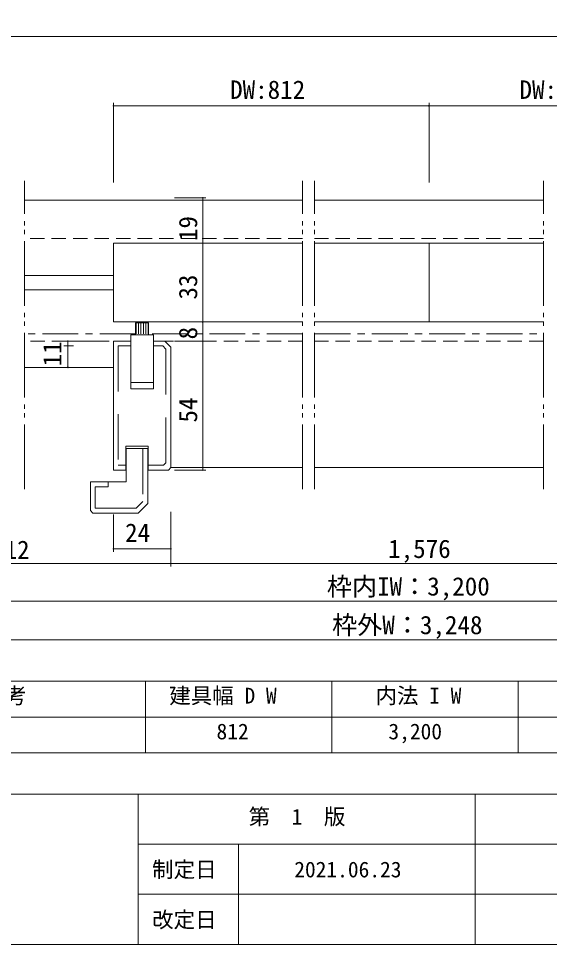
# Model space of a CAD drawing. Units: millimetres on the paper, enlarged 10 times, with parts at other scales. Extents: x -2000 to 2000, y -1385 to 1385.
# Drawn here: x -1357 to -616, y -1385 to -92 of the extents above; entities that cross this region are included whole.
import ezdxf
from ezdxf.enums import TextEntityAlignment as Align

# ---------------------------------------------------------------- set-up
doc = ezdxf.new("R2010")
doc.units = ezdxf.units.MM
doc.header["$LTSCALE"] = 10
for name, pattern in [('CHAIN1', [8, 5, -1, 1, -1]), ('DOUBLE_CHAIN2', [12.8, 9, -1, 0.6, -0.6, 0.6, -1]), ('USER2', [9.525, 6.35, -3.175]), ('USER9', [3, 2, -1])]:
    doc.linetypes.add(name, pattern=pattern)
doc.layers.add('1-1_0', color=7, linetype='Continuous', lineweight=20)
doc.layers.add('2-0_18', color=7, linetype='Continuous', lineweight=18)
doc.styles.add('ＭＳ ゴシック', font='')
doc.styles.get('ＭＳ ゴシック').set_extended_font_data('MS Gothic')

msp = doc.modelspace()

# ---------------------------------------------------------------- linework, layer by layer
at = {"layer": '1-1_0'}
for p, q in [((380, -117.5), (-1950, -117.5)), ((380, -117.5), (-1950, -117.5)), ((380, -1017.5), (-1950, -1017.5)), ((380, -1017.5), (-1950, -1017.5)), ((-1180, -1017.5), (-1180, -1117.5)), ((-920, -1017.5), (-920, -1117.5)), ((-660, -1017.5), (-660, -1117.5)), ((380, -1067.5), (-1950, -1067.5)), ((380, -1117.5), (-1950, -1117.5)), ((2000, -1175), (-2000, -1175)), ((-1190, -1175), (-1190, -1385)), ((-720, -1175), (-720, -1385)), ((2000, -1245), (-1190, -1245)), ((-1050, -1245), (-1050, -1385)), ((60, -1315), (-1190, -1315))]:
    msp.add_line(p, q, dxfattribs=at)
msp.add_lwpolyline([(-2000, -1385), (2000, -1385), (2000, 1385), (-2000, 1385)], close=True, dxfattribs=at)
at = {"layer": '2-0_18', "color": 4, "lineweight": 9}
for p, q in [((-1224.62, -321.57), (-1224.62, -210.23)), ((-784.44, -214.39), (-1224.62, -214.39)), ((-784.44, -321.57), (-784.44, -210.23)), ((-784.44, -214.39), (-344.26, -214.39)), ((-1139.62, -342.76), (-1095.88, -342.76)), ((-1139.62, -342.76), (-1095.88, -342.76)), ((-1137.54, -346.09), (-1095.88, -346.09)), ((-1100.05, -406.09), (-1100.05, -342.76)), ((-1139.62, -406.09), (-1095.88, -406.09)), ((-1137.54, -406.09), (-1095.88, -406.09)), ((-1100.05, -516.09), (-1100.05, -406.09)), ((-1139.62, -516.09), (-1095.88, -516.09)), ((-1139.62, -516.09), (-1095.88, -516.09)), ((-1100.05, -542.76), (-1100.05, -516.09)), ((-1288.23, -542.76), (-1288.23, -579.42)), ((-1139.62, -542.76), (-1095.88, -542.76)), ((-1139.62, -542.76), (-1095.88, -542.76)), ((-1100.05, -722.76), (-1100.05, -542.76)), ((-1139.62, -722.76), (-1095.88, -722.76)), ((-1224.62, -784.64), (-1224.63, -836.95)), ((-1224.62, -784.64), (-1224.63, -836.95)), ((-1144.62, -781.3), (-1144.62, -857.39)), ((-1144.62, -781.3), (-1144.62, -857.39)), ((-1144.63, -832.79), (-1224.63, -832.79)), ((-1224.11, -832.79), (-1145.15, -832.79)), ((-1224.62, -853.23), (-1489.76, -853.23)), ((-1224.62, -853.23), (-1144.62, -853.23)), ((-79.13, -905.67), (-1489.76, -905.67)), ((-721.11, -959.56), (-1569.76, -959.56)), ((-847.78, -959.56), (0.87, -959.56))]:
    msp.add_line(p, q, dxfattribs=at)
at = {"layer": '2-0_18', "lineweight": 20}
for p, q in [((-784.44, -321.57), (-784.44, -210.23)), ((-960.78, -346.09), (-1348.6, -346.09)), ((-624.78, -346.09), (-944.11, -346.09)), ((-960.78, -406.09), (-1224.62, -406.09)), ((-1224.62, -516.09), (-1224.62, -406.09)), ((-960.78, -406.09), (-1100.57, -406.09)), ((-763.19, -406.09), (-944.11, -406.09)), ((-784.44, -406.09), (-784.44, -499.42)), ((-767.78, -406.09), (-624.78, -406.09)), ((-784.44, -422.76), (-784.44, -516.09)), ((-1224.62, -451.09), (-1348.6, -451.09)), ((-1224.62, -471.09), (-1348.6, -471.09)), ((-960.78, -516.09), (-1224.62, -516.09)), ((-784.15, -516.09), (-944.11, -516.09)), ((-784.15, -516.09), (-624.78, -516.09)), ((-1192.8, -532.77), (-1192.8, -517.19)), ((-1189.46, -532.77), (-1189.46, -517.19)), ((-1186.13, -532.77), (-1186.13, -517.19)), ((-1182.8, -532.77), (-1182.8, -517.19)), ((-1179.46, -532.77), (-1179.46, -517.19)), ((-1176.13, -532.77), (-1176.13, -517.19)), ((-1232.03, -542.76), (-1295.64, -542.76)), ((-1224.62, -722.76), (-1224.62, -542.76)), ((-1224.62, -542.76), (-1200.45, -542.76)), ((-1200.45, -600.66), (-1200.45, -533.99)), ((-1168.79, -533.99), (-1200.45, -533.99)), ((-1200.45, -609.42), (-1200.45, -542.76)), ((-1168.79, -533.99), (-1168.79, -600.66)), ((-1168.79, -542.76), (-1168.79, -609.42)), ((-1152.95, -542.76), (-1144.62, -551.09)), ((-1144.62, -719.42), (-1144.62, -551.09)), ((-1224.62, -579.42), (-1348.6, -579.42)), ((-1200.45, -600.66), (-1168.79, -600.66)), ((-1200.45, -609.42), (-1168.79, -609.42)), ((-1206.79, -692.76), (-1176.79, -692.76)), ((-1206.79, -739.42), (-1206.79, -692.76)), ((-1176.79, -769.42), (-1176.79, -692.76)), ((-1176.29, -722.76), (-1176.29, -689.42)), ((-1224.62, -722.76), (-1207.29, -722.76)), ((-1147.95, -722.76), (-1176.29, -722.76)), ((-1147.95, -722.76), (-1144.62, -719.42)), ((-960.78, -719.42), (-1144.62, -719.42)), ((-624.78, -719.42), (-944.11, -719.42)), ((-1190.12, -782.76), (-1176.79, -769.42)), ((-1253.45, -782.76), (-1256.79, -779.42)), ((-1190.12, -782.76), (-1253.45, -782.76))]:
    msp.add_line(p, q, dxfattribs=at)
at = {"layer": '2-0_18', "linetype": 'DOUBLE_CHAIN2', "lineweight": 20}
for p, q in [((-1348.6, -749.33), (-1348.6, -319.23)), ((-960.78, -749.33), (-960.78, -319.23)), ((-944.11, -749.33), (-944.11, -319.23)), ((-624.78, -749.33), (-624.78, -319.23))]:
    msp.add_line(p, q, dxfattribs=at)
at = {"layer": '2-0_18', "linetype": 'USER9'}
for p, q in [((-960.78, -399.42), (-1348.6, -399.42)), ((-624.78, -399.42), (-944.11, -399.42)), ((-1200.45, -542.76), (-1348.6, -542.76)), ((-960.78, -542.76), (-1168.79, -542.76)), ((-624.78, -542.76), (-944.11, -542.76))]:
    msp.add_line(p, q, dxfattribs=at)
at = {"layer": '2-0_18', "linetype": 'CHAIN1', "lineweight": 20}
for p, q in [((-1193.68, -532.77), (-1348.6, -532.77)), ((-960.78, -532.77), (-1176.13, -532.77)), ((-944.11, -532.77), (-624.78, -532.77))]:
    msp.add_line(p, q, dxfattribs=at)
at = {"layer": '2-0_18', "linetype": 'USER2', "lineweight": 20}
for p, q in [((-1293.53, -549.42), (-1280.45, -549.42)), ((-1217.95, -549.42), (-1217.95, -716.09)), ((-1217.95, -549.42), (-1200.45, -549.42)), ((-1155.72, -549.42), (-1168.79, -549.42)), ((-1155.72, -549.42), (-1151.29, -553.85)), ((-1151.29, -712.76), (-1151.29, -553.85)), ((-1206.79, -716.09), (-1217.95, -716.09)), ((-1154.62, -716.09), (-1176.79, -716.09)), ((-1154.62, -716.09), (-1151.29, -712.76))]:
    msp.add_line(p, q, dxfattribs=at)
at = {"layer": '2-0_18', "lineweight": 20}
for points in [[(-1175.57, -533.99), (-1175.57, -517.19), (-1193.68, -517.19), (-1193.68, -533.99)], [(-1152.95, -542.76), (-1168.79, -542.76), (-1152.95, -542.76)], [(-1176.79, -692.76), (-1176.79, -769.42), (-1190.12, -782.76), (-1253.45, -782.76), (-1256.79, -779.42), (-1256.79, -739.42)], [(-1176.29, -689.42), (-1207.29, -689.42), (-1207.29, -722.76)], [(-1256.79, -779.42), (-1256.79, -739.42), (-1206.79, -739.42)]]:
    msp.add_lwpolyline(points, dxfattribs=at)
at = {"layer": '2-0_18', "linetype": 'USER2', "lineweight": 20}
msp.add_lwpolyline([(-1183.45, -692.76), (-1183.45, -766.66), (-1192.88, -776.09), (-1250.12, -776.09), (-1250.12, -746.09), (-1231.79, -746.09), (-1231.79, -739.42)], dxfattribs=at)
at = {"layer": '2-0_18', "color": 4, "lineweight": 9}
msp.add_lwpolyline([(-1144.62, -853.23), (-424.26, -853.23), (-344.26, -853.23)], dxfattribs=at)
for centre, start, end in [((-1224.62, -214.39), 0, 180), ((-1224.62, -214.39), 180, 0), ((-784.44, -214.39), 0, 180), ((-784.44, -214.39), 0, 180), ((-784.44, -214.39), 0, 180), ((-784.44, -214.39), 0, 180), ((-784.44, -214.39), 180, 0), ((-784.44, -214.39), 180, 0), ((-784.44, -214.39), 180, 0), ((-784.44, -214.39), 180, 0), ((-1100.05, -342.76), 90, 270), ((-1100.05, -342.76), 270, 90), ((-1100.05, -406.09), 90, 270), ((-1100.05, -406.09), 90, 270), ((-1100.05, -406.09), 270, 90), ((-1100.05, -406.09), 270, 90), ((-1100.05, -516.09), 90, 270), ((-1100.05, -516.09), 90, 270), ((-1100.05, -516.09), 270, 90), ((-1100.05, -516.09), 270, 90), ((-1288.25, -542.76), 90, 270), ((-1288.25, -542.76), 90, 270), ((-1288.25, -542.76), 270, 90), ((-1288.25, -542.76), 270, 90), ((-1100.05, -542.76), 90, 270), ((-1100.05, -542.76), 90, 270), ((-1100.05, -542.76), 270, 90), ((-1100.05, -542.76), 270, 90), ((-1288.25, -579.42), 90, 270), ((-1288.25, -579.42), 90, 270), ((-1288.25, -579.42), 270, 90), ((-1288.25, -579.42), 270, 90), ((-1100.05, -722.76), 90, 270), ((-1100.05, -722.76), 270, 90), ((-1224.63, -832.79), 0, 180), ((-1224.63, -832.79), 0, 180), ((-1224.63, -832.79), 180, 0), ((-1224.63, -832.79), 180, 0), ((-1144.63, -832.79), 0, 180), ((-1144.63, -832.79), 0, 180), ((-1144.63, -832.79), 180, 0), ((-1144.63, -832.79), 180, 0), ((-1144.62, -853.23), 0, 180), ((-1144.62, -853.23), 0, 180), ((-1144.62, -853.23), 180, 0), ((-1144.62, -853.23), 180, 0)]:
    msp.add_arc(centre, 0.521, start, end, dxfattribs=at)

# ---------------------------------------------------------------- texts
at = {"layer": '1-1_0', "style": 'ＭＳ ゴシック'}
for s, p in [('備\u3000\u3000\u3000\u3000\u3000\u3000考', (-1585.54, -1055.24)), ('建具幅 D W', (-1146.7, -1055.24)), ('内法 I W', (-859.13, -1055.24)), ('812', (-1080.81, -1105.25)), ('3,200', (-841.08, -1105.25)), ('第\u30001\u3000版', (-1035.97, -1224.21)), ('制定日', (-1170.61, -1297.92)), ('2021.06.23', (-972.4, -1297.92)), ('改定日', (-1170.61, -1367.92))]:
    msp.add_text(s, height=21.99, dxfattribs=at).set_placement(p, align=Align.BOTTOM_LEFT)
at = {"layer": '2-0_18', "style": 'ＭＳ ゴシック'}
for s, p in [('DW:812', (-1061.87, -212.31)), ('DW:812', (-658.23, -212.31)), ('24', (-1208.35, -830.7)), ('812', (-1393.92, -854.57)), ('1,576', (-841.47, -853.23)), ('枠内IW：3,200', (-926.85, -905.67)), ('枠外W：3,248', (-919.59, -959.56))]:
    msp.add_text(s, height=25.66, dxfattribs=at).set_placement(p, align=Align.BOTTOM_LEFT)
for s, p in [('19', (-1100.05, -403.15)), ('33', (-1100.05, -484.81)), ('8', (-1100.05, -540.4)), ('11', (-1289.4, -578.03)), ('54', (-1100.05, -656.48))]:
    msp.add_text(s, height=25.66, rotation=90, dxfattribs=at).set_placement(p, align=Align.BOTTOM_LEFT)

doc.saveas('drawing.dxf')
